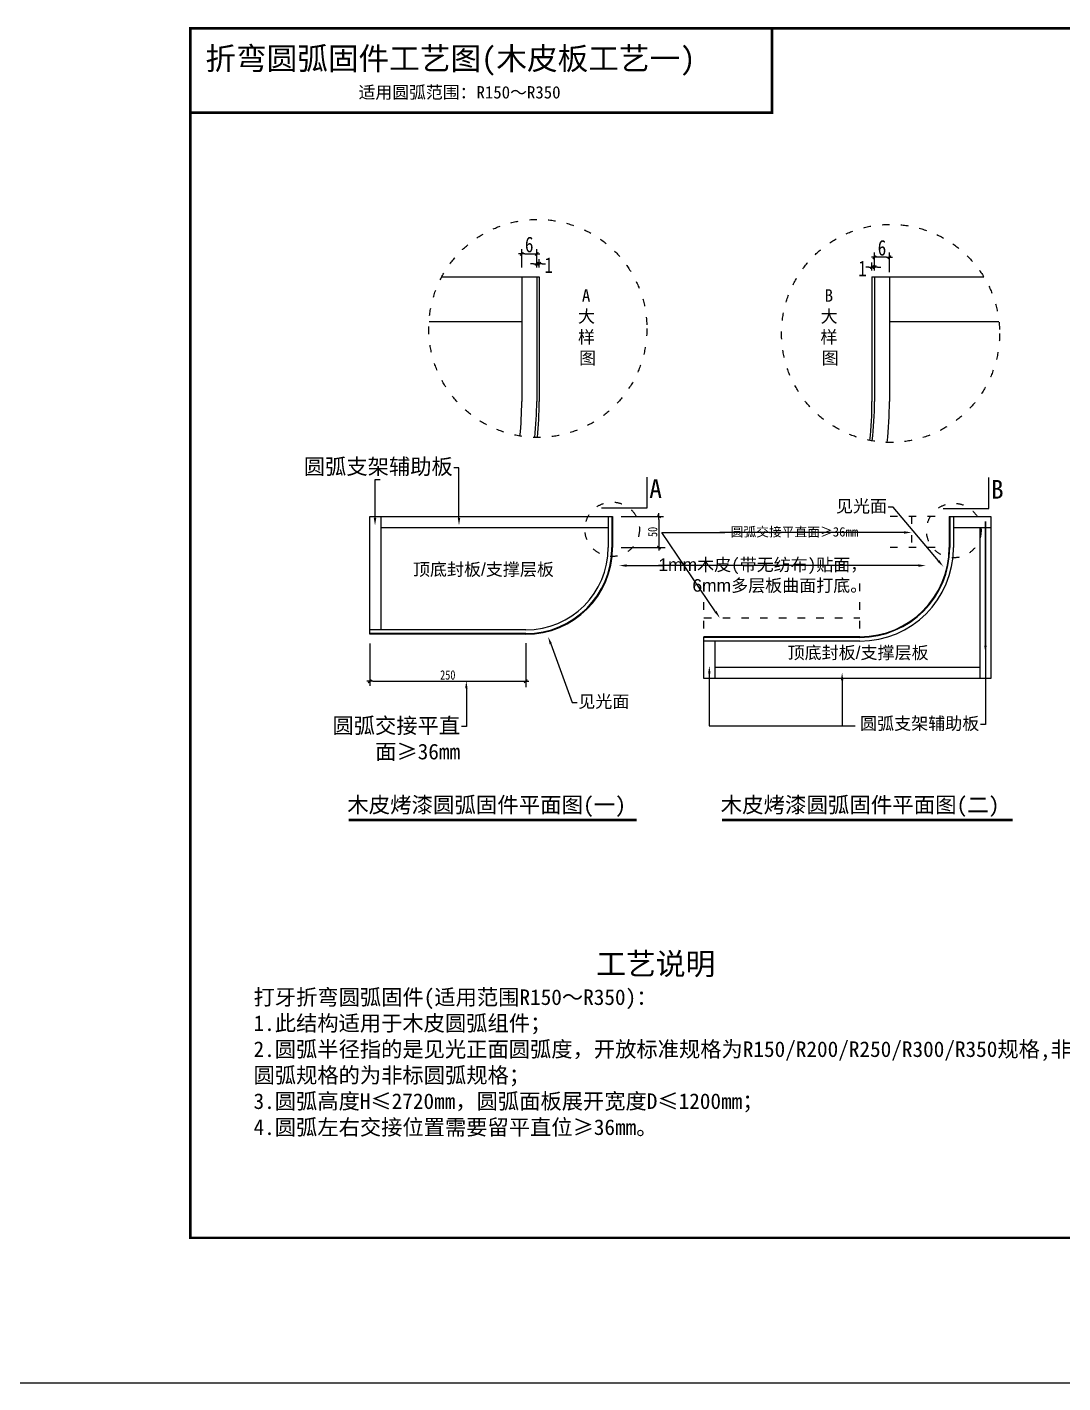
# Model space of a CAD drawing. Header units: millimetres. Extents: x 1116 to 19180, y 5378 to 16725.
# Drawn here: x 9721 to 11381, y 11246 to 13419 of the extents above; entities that cross this region are included whole.
import ezdxf
from ezdxf import colors
from ezdxf.entities.mleader import LeaderData, LeaderLine
from ezdxf.math import Vec2, Vec3

# ---------------------------------------------------------------- set-up
doc = ezdxf.new("R2010")
doc.units = ezdxf.units.MM
doc.linetypes.add('$0$ACAD_ISO03W100', pattern=[30, 12, -18])
doc.layers.add('YQ_TITLE', color=6, linetype='Continuous')
doc.layers.add('常用', color=7, linetype='Continuous', lineweight=30)
doc.styles.get("Standard").update_dxf_attribs({"font": 'arial.ttf'})
doc.styles.add('YQ_DIM', font='simfang.ttf', dxfattribs={"width": 0.8})
doc.styles.add('YQ_TITLE', font='simhei.ttf')
doc.dimstyles.new('yq5', dxfattribs={"dimscale": 5, "dimtxt": 3, "dimasz": 1, "dimexe": 1.5, "dimexo": 3, "dimgap": 0.5, "dimtad": 1, "dimdec": 1, "dimdsep": 46, "dimtxsty": 'YQ_DIM', "dimblk": 'YQTICK', "dimcen": 0, "dimclrd": 256, "dimclre": 256, "dimclrt": 7, "dimadec": 1, "dimazin": 2, "dimtfac": 1, "dimtdec": 1, "dimtix": 1, "dimtmove": 2, "dimatfit": 2, "dimfxl": 0, "dimtolj": 1, "dimtzin": 0, "dimarcsym": 0})

# ---------------------------------------------------------------- blocks, each defined once
blk = doc.blocks.new('YQTICK')
blk.add_line((-1, 0), (1, 0))
at = {"const_width": 0.4}
blk.add_lwpolyline([(0.53, 0.53), (-0.53, -0.53)], dxfattribs=at)
blk = doc.blocks.new('*D63')
at = {"lineweight": -2, "transparency": 16777216}
for p, q in [((10673.2, 12635.3), (10741.2, 12635.3)), ((10733.7, 12630.3), (10733.7, 12590.3)), ((10673.2, 12585.3), (10741.2, 12585.3))]:
    blk.add_line(p, q, dxfattribs=at)
at = {"layer": 'Defpoints', "color": 0, "transparency": 16777216}
for p in [(10658.2, 12635.3), (10658.2, 12585.3), (10733.7, 12585.3)]:
    blk.add_point(p, dxfattribs=at)
at = {"lineweight": -2, "transparency": 16777216, "xscale": 5, "yscale": 5, "zscale": 5}
for p, rotation in [((10733.7, 12635.3), 90), ((10733.7, 12585.3), 270)]:
    blk.add_blockref('YQTICK', p, dxfattribs=dict(at, rotation=rotation))
at = {"color": 7, "transparency": 16777216, "insert": (10723.6, 12610.3), "char_height": 15, "attachment_point": 5, "rotation": 90, "style": 'YQ_DIM'}
blk.add_mtext('\\A1;50', dxfattribs=at)
blk = doc.blocks.new('*D91')
at = {"lineweight": -2, "transparency": 16777216}
for p, q in [((10270.2, 12431.3), (10270.2, 12363.4)), ((10520.2, 12432.3), (10520.2, 12363.4)), ((10275.2, 12370.9), (10515.2, 12370.9))]:
    blk.add_line(p, q, dxfattribs=at)
at = {"layer": 'Defpoints', "color": 0, "transparency": 16777216}
for p in [(10270.2, 12446.3), (10520.2, 12447.3), (10520.2, 12370.9)]:
    blk.add_point(p, dxfattribs=at)
at = {"lineweight": -2, "transparency": 16777216, "xscale": 5, "yscale": 5, "zscale": 5, "rotation": 180}
blk.add_blockref('YQTICK', (10270.2, 12370.9), dxfattribs=at)
at = {"lineweight": -2, "transparency": 16777216, "xscale": 5, "yscale": 5, "zscale": 5}
blk.add_blockref('YQTICK', (10520.2, 12370.9), dxfattribs=at)
at = {"color": 7, "transparency": 16777216, "insert": (10395.2, 12381), "char_height": 15, "attachment_point": 5, "style": 'YQ_DIM'}
blk.add_mtext('\\A1;250', dxfattribs=at)
blk = doc.blocks.new('*D101')
at = {"lineweight": -2, "transparency": 16777216}
for p, q in [((10513.7, 13034.4), (10513.7, 13063.3)), ((10537.7, 13034.4), (10537.7, 13063.3)), ((10518.7, 13055.8), (10532.7, 13055.8))]:
    blk.add_line(p, q, dxfattribs=at)
at = {"layer": 'Defpoints', "color": 0, "transparency": 16777216}
for p in [(10537.7, 13055.8), (10513.7, 13019.4), (10537.7, 13019.4)]:
    blk.add_point(p, dxfattribs=at)
at = {"lineweight": -2, "transparency": 16777216, "xscale": 5, "yscale": 5, "zscale": 5, "rotation": 180}
blk.add_blockref('YQTICK', (10513.7, 13055.8), dxfattribs=at)
at = {"lineweight": -2, "transparency": 16777216, "xscale": 5, "yscale": 5, "zscale": 5}
blk.add_blockref('YQTICK', (10537.7, 13055.8), dxfattribs=at)
at = {"color": 7, "transparency": 16777216, "insert": (10525.7, 13070.9), "char_height": 15, "attachment_point": 5, "style": 'YQ_DIM'}
blk.add_mtext('\\A1;{\\H1.66667x;6}', dxfattribs=at)
blk = doc.blocks.new('*D102')
at = {"lineweight": -2, "transparency": 16777216}
for p, q in [((10532.7, 13040.2), (10527.7, 13040.2)), ((10537.7, 13034.4), (10537.7, 13047.7)), ((10537.7, 13040.2), (10541.7, 13040.2)), ((10541.7, 13034.4), (10541.7, 13047.7)), ((10546.7, 13040.2), (10551.7, 13040.2))]:
    blk.add_line(p, q, dxfattribs=at)
at = {"layer": 'Defpoints', "color": 0, "transparency": 16777216}
for p in [(10541.7, 13040.2), (10537.7, 13019.4), (10541.7, 13019.4)]:
    blk.add_point(p, dxfattribs=at)
at = {"lineweight": -2, "transparency": 16777216, "xscale": 5, "yscale": 5, "zscale": 5}
blk.add_blockref('YQTICK', (10537.7, 13040.2), dxfattribs=at)
at = {"lineweight": -2, "transparency": 16777216, "xscale": 5, "yscale": 5, "zscale": 5, "rotation": 180}
blk.add_blockref('YQTICK', (10541.7, 13040.2), dxfattribs=at)
at = {"color": 7, "transparency": 16777216, "insert": (10557, 13037.9), "char_height": 15, "attachment_point": 5, "style": 'YQ_DIM'}
blk.add_mtext('\\A1;{\\H1.66667x;1}', dxfattribs=at)
blk = doc.blocks.new('*D69')
at = {"lineweight": -2, "transparency": 16777216}
for p, q in [((11079.2, 13029.1), (11079.2, 13058)), ((11098.2, 13050.5), (11084.2, 13050.5)), ((11103.2, 13026.5), (11103.2, 13058))]:
    blk.add_line(p, q, dxfattribs=at)
at = {"layer": 'Defpoints', "color": 0, "transparency": 16777216}
for p in [(11079.2, 13050.5), (11079.2, 13014.1), (11103.2, 13011.5)]:
    blk.add_point(p, dxfattribs=at)
at = {"lineweight": -2, "transparency": 16777216, "xscale": 5, "yscale": 5, "zscale": 5, "rotation": 180}
blk.add_blockref('YQTICK', (11079.2, 13050.5), dxfattribs=at)
at = {"lineweight": -2, "transparency": 16777216, "xscale": 5, "yscale": 5, "zscale": 5}
blk.add_blockref('YQTICK', (11103.2, 13050.5), dxfattribs=at)
at = {"color": 7, "transparency": 16777216, "insert": (11091.2, 13065.6), "char_height": 15, "attachment_point": 5, "style": 'YQ_DIM'}
blk.add_mtext('\\A1;{\\H1.66667x;6}', dxfattribs=at)
blk = doc.blocks.new('*D70')
at = {"lineweight": -2, "transparency": 16777216}
for p, q in [((11075.2, 13029.1), (11075.2, 13042.3)), ((11079.2, 13029.1), (11079.2, 13042.3)), ((11070.2, 13034.8), (11065.2, 13034.8)), ((11079.2, 13034.8), (11075.2, 13034.8)), ((11084.2, 13034.8), (11089.2, 13034.8))]:
    blk.add_line(p, q, dxfattribs=at)
at = {"layer": 'Defpoints', "color": 0, "transparency": 16777216}
for p in [(11075.2, 13034.8), (11075.2, 13014.1), (11079.2, 13014.1)]:
    blk.add_point(p, dxfattribs=at)
at = {"lineweight": -2, "transparency": 16777216, "xscale": 5, "yscale": 5, "zscale": 5}
blk.add_blockref('YQTICK', (11075.2, 13034.8), dxfattribs=at)
at = {"lineweight": -2, "transparency": 16777216, "xscale": 5, "yscale": 5, "zscale": 5, "rotation": 180}
blk.add_blockref('YQTICK', (11079.2, 13034.8), dxfattribs=at)
at = {"color": 7, "transparency": 16777216, "insert": (11059.9, 13032.6), "char_height": 15, "attachment_point": 5, "style": 'YQ_DIM'}
blk.add_mtext('\\A1;{\\H1.66667x;1}', dxfattribs=at)

msp = doc.modelspace()

# ---------------------------------------------------------------- linework, layer by layer
for p, q in [((10385.71, 13019.39), (10541.73, 13019.39)), ((10513.73, 13019.39), (10513.73, 12819.39)), ((10537.73, 13019.39), (10537.73, 12819.39)), ((10541.73, 13019.39), (10541.73, 12819.39)), ((11075.2, 13019.39), (11254.25, 13019.39)), ((11075.2, 13019.39), (11075.2, 12819.39)), ((11079.2, 13019.39), (11079.2, 12819.39)), ((11103.2, 13019.39), (11103.2, 12819.39)), ((10365.11, 12947.39), (10513.73, 12947.39)), ((11103.2, 12947.39), (11278.7, 12947.39)), ((10270.23, 12635.3), (10659.23, 12635.3)), ((10270.23, 12446.3), (10270.23, 12635.3)), ((10288.23, 12453.3), (10288.23, 12635.3)), ((10652.23, 12635.3), (10652.23, 12585.3)), ((10658.23, 12635.3), (10658.23, 12585.3)), ((10659.23, 12635.3), (10659.23, 12585.3)), ((11198.88, 12635.3), (11265.88, 12635.3)), ((11198.88, 12635.3), (11198.88, 12585.3)), ((11199.88, 12635.3), (11199.88, 12585.3)), ((11205.88, 12635.3), (11205.88, 12585.3)), ((11265.88, 12635.3), (11265.88, 12375.3)), ((10288.23, 12617.3), (10652.23, 12617.3)), ((11205.88, 12617.3), (11265.88, 12617.3)), ((11247.88, 12617.3), (11247.88, 12375.3)), ((10685.23, 12585.3), (10743.8, 12585.3)), ((10520.23, 12453.3), (10270.23, 12453.3)), ((10520.23, 12447.3), (10270.23, 12447.3)), ((10520.23, 12446.3), (10270.23, 12446.3)), ((11055.88, 12442.3), (10805.88, 12442.3)), ((10805.88, 12375.3), (10805.88, 12442.3)), ((11055.88, 12441.3), (10805.88, 12441.3)), ((11055.88, 12435.3), (10805.88, 12435.3)), ((10823.88, 12375.3), (10823.88, 12435.3)), ((10520.23, 12420.3), (10520.23, 12361.74)), ((11247.88, 12393.3), (10823.88, 12393.3)), ((11265.88, 12375.3), (10805.88, 12375.3)), ((1115.77, 11246.44), (19180.15, 11246.44))]:
    msp.add_line(p, q)
at = {"color": 3, "lineweight": -3}
for p, q in [((10714.75, 12649.06), (10714.75, 12698.31)), ((11262.4, 12648.08), (11262.4, 12697.33)), ((10641.58, 12649.06), (10714.75, 12649.06)), ((11189.22, 12648.08), (11262.4, 12648.08))]:
    msp.add_line(p, q, dxfattribs=at)
at = {"linetype": '$0$ACAD_ISO03W100'}
for p, q in [((11176.21, 12635.3), (11101.21, 12635.3)), ((11138.71, 12635.3), (11138.71, 12585.3)), ((11176.21, 12585.3), (11101.21, 12585.3)), ((10805.88, 12455.62), (10805.88, 12529.53)), ((11055.88, 12455.62), (11055.88, 12529.53)), ((10805.88, 12472.46), (11055.88, 12472.46))]:
    msp.add_line(p, q, dxfattribs=at)
for centre, radius in [((10539.51, 12936.45), 174.74), ((11104.98, 12928.53), 174.74), ((10658.68, 12614.57), 43.69), ((11206.33, 12612.59), 43.69)]:
    msp.add_circle(centre, radius, dxfattribs=at)
for centre, radius, start in [((9985.73, 12819.39), 528, 353.98669), ((9985.73, 12819.39), 552, 354.00855), ((9985.73, 12819.39), 556, 354.04517), ((10503.2, 12819.39), 572, 353.73566), ((10503.2, 12819.39), 576, 353.70763), ((10503.2, 12819.39), 600, 353.73139), ((10520.23, 12585.3), 132, 270), ((10520.23, 12585.3), 138, 270), ((10520.23, 12585.3), 139, 270), ((11055.88, 12585.3), 150, 270), ((11055.88, 12585.3), 144, 270), ((11055.88, 12585.3), 143, 270)]:
    msp.add_arc(centre, radius, start, 0)
at = {"layer": 'YQ_TITLE', "const_width": 4.48}
for points in [[(10236.12, 12148.54), (10698.06, 12148.54)], [(10834.78, 12148.54), (11300.85, 12148.54)]]:
    msp.add_lwpolyline(points, dxfattribs=at)
at = {"layer": '常用', "lineweight": -3, "const_width": 4.16}
msp.add_lwpolyline([(12655.67, 11750.98), (11507.68, 11750.98), (11507.68, 11478.92), (9982.67, 11478.92), (9982.67, 13417.35), (12655.67, 13417.35), (12655.67, 11478.92), (11507.68, 11478.92)], dxfattribs=at)
msp.add_lwpolyline([(9982.67, 13417.35), (10914.73, 13417.35), (10914.73, 13282.44), (9982.67, 13282.44)], close=True, dxfattribs=at)

# ---------------------------------------------------------------- texts
at = {"attachment_point": 1}
for s, width, insert, char_height in [('\\pi5.44113;{\\fSimSun|b0|i0|c0|p2;A\\P\\pi-0.70412;\\fSimSun|b0|i0|c134|p2;大\\P\\pi-0.87172;样\\P\\pi1.08359;图}', 24.4018, (10604.7, 12999.27), 20), ('\\pi5.77632;{\\fSimSun|b0|i0|c0|p2;B\\P\\pi-0.70412;\\fSimSun|b0|i0|c134|p2;大\\P\\pi-0.87172;样\\P\\pi1.08359;图}', 24.4018, (10993.47, 12999.27), 20), ('{\\fSimSun|b0|i0|c134|p2;顶底封板}/{\\fSimSun|b0|i0|c134|p2;支撑层板}', 245.6215, (10339.29, 12560.31), 20), ('{\\fSimSun|b0|i0|c134|p2;顶底封板}/{\\fSimSun|b0|i0|c134|p2;支撑层板}', 245.6215, (10939.93, 12426.89), 20), ('\\pi549.3115;{\\fSimHei|b0|i0|c134|p49;\\H1.4x;工艺说明\\P\\pi0;\\H0.71429x;打牙折弯圆弧固件(适用范围R150～R350)：\\P1.\\H0.99999x;此结构适用于木皮圆弧组件；\\P\\fSimHei|b0|i0|c0|p49;2.\\fSimHei|b0|i0|c134|p49;圆弧半径指的是见光正面圆弧度，开放标准规格为R150/R200/R250/R300/R350规格\\fSimHei|b0|i0|c0|p49;,\\fSimHei|b0|i0|c134|p49;非此圆弧规格的为非标圆弧规格；\\P\\fSimHei|b0|i0|c0|p49;3.\\fSimHei|b0|i0|c134|p49;圆弧高度H≤\\fSimHei|b0|i0|c0|p49;2\\fSimHei|b0|i0|c134|p49;720mm，圆弧面板展开宽度D≤1200mm；\\P\\fSimHei|b0|i0|c0|p49;4.\\fSimHei|b0|i0|c134|p49;圆弧左右交接位置需要留平直位≥36mm。}', 1360.7043, (10083.81, 11935.51), 25)]:
    msp.add_mtext_dynamic_manual_height_columns(s, width=width, gutter_width=1750, heights=[0], dxfattribs=dict(at, insert=insert, char_height=char_height))
at = {"color": 3, "char_height": 30, "attachment_point": 1}
for s, insert in [('{\\fSimHei|b0|i0|c0|p49;A}', (10718.12, 12694.62)), ('{\\fSimHei|b0|i0|c0|p49;B}', (11265.77, 12693.64))]:
    msp.add_mtext_dynamic_manual_height_columns(s, width=36.1367, gutter_width=1750, heights=[0], dxfattribs=dict(at, insert=insert))
at = {"layer": 'YQ_TITLE', "style": 'YQ_TITLE'}
for s, height, p in [('折弯圆弧固件工艺图(木皮板工艺一)', 36, (10006.64, 13351.15)), ('适用圆弧范围：R150～R350', 19.8, (10252.12, 13305.03)), ('木皮烤漆圆弧固件平面图(一)', 25.2, (10234, 12160.29)), ('木皮烤漆圆弧固件平面图(二)', 25.2, (10832.66, 12160.29))]:
    msp.add_text(s, height=height, dxfattribs=at).set_placement(p)

# ---------------------------------------------------------------- dimensions: what is measured, and where the dimension line sits
dim = msp.add_linear_dim(base=(10537.73, 13055.78), p1=(10513.73, 13019.39), p2=(10537.73, 13019.39), text='{\\H1.66667x;6}', dimstyle='yq5')
dim.commit()
dim.dimension.update_dxf_attribs({"geometry": '*D101', "text_midpoint": (10525.73, 13070.93)})
dim = msp.add_linear_dim(base=(11079.2, 13050.47), p1=(11103.2, 13011.49), p2=(11079.2, 13014.07), angle=180, text='{\\H1.66667x;6}', dimstyle='yq5')
dim.commit()
dim.dimension.update_dxf_attribs({"geometry": '*D69', "text_midpoint": (11091.2, 13065.61)})
dim = msp.add_linear_dim(base=(10541.73, 13040.16), p1=(10537.73, 13019.39), p2=(10541.73, 13019.39), text='{\\H1.66667x;1}', dimstyle='yq5')
dim.commit()
dim.dimension.update_dxf_attribs({"geometry": '*D102', "text_midpoint": (10556.99, 13037.9), "dimtype": 160})
dim = msp.add_linear_dim(base=(11075.2, 13034.85), p1=(11079.2, 13014.07), p2=(11075.2, 13014.07), angle=180, text='{\\H1.66667x;1}', dimstyle='yq5')
dim.commit()
dim.dimension.update_dxf_attribs({"geometry": '*D70', "text_midpoint": (11059.94, 13032.59), "dimtype": 160})
dim = msp.add_linear_dim(base=(10733.67, 12585.3), p1=(10658.23, 12635.3), p2=(10658.23, 12585.3), angle=90, dimstyle='yq5')
dim.commit()
dim.dimension.update_dxf_attribs({"geometry": '*D63', "text_midpoint": (10723.59, 12610.3)})
dim = msp.add_linear_dim(base=(10520.23, 12370.92), p1=(10270.23, 12446.3), p2=(10520.23, 12447.3), dimstyle='yq5')
dim.commit()
dim.dimension.update_dxf_attribs({"geometry": '*D91', "text_midpoint": (10395.23, 12381.01)})

# ---------------------------------------------------------------- leaders
ml = msp.add_multileader_mtext('Standard')
ml.set_content('{\\fSimSun|b0|i0|c134|p2;圆弧支架辅助板}', color=256)
ml.set_leader_properties()
ml.build(insert=Vec2(0, 0))
ml.multileader.update_dxf_attribs({"arrow_head_size": 12})
ctx = ml.context
ctx.base_point, ctx.char_height, ctx.arrow_head_size, ctx.plane_origin = Vec3(10156.85, 12713.22), 25, 12, Vec3(10504.49, 12629.17)
ctx.text_align_type = 2
notes = []
notes.append((ctx, [(0, (1, 1, 0), (10413.13, 12713.22), (-1, 0), 8, [(1, [(10413.13, 12620.75)], 0, [])])]))
ctx.mtext.insert, ctx.mtext.alignment, ctx.mtext.flow_direction = Vec3(10403.13, 12727.61), 3, 5
ml = msp.add_multileader_mtext('Standard')
ml.set_content('', color=256)
ml.set_leader_properties()
ml.build(insert=Vec2(0, 0))
ml.multileader.update_dxf_attribs({"arrow_head_size": 12})
ctx = ml.context
ctx.base_point, ctx.char_height, ctx.arrow_head_size, ctx.plane_origin = Vec3(10286.53, 12694.51), 20, 12, Vec3(10278.53, 12608.1)
notes.append((ctx, [(0, (1, 1, 0), (10278.53, 12694.51), (1, 0), 8, [(0, [(10278.53, 12620.55)], 0, [])])]))
ctx.mtext.insert, ctx.mtext.flow_direction = Vec3(10288.53, 12704.51), 5
ml = msp.add_multileader_mtext('Standard')
ml.set_content('{\\fSimSun|b0|i0|c134|p2;见光面}', color=256)
ml.set_leader_properties()
ml.build(insert=Vec2(0, 0))
ml.multileader.update_dxf_attribs({"arrow_head_size": 12})
ctx = ml.context
ctx.base_point, ctx.char_height, ctx.arrow_head_size, ctx.plane_origin = Vec3(11014.29, 12650.28), 20, 12, Vec3(11139.66, 12569.39)
ctx.text_align_type = 2
notes.append((ctx, [(0, (1, 1, 0), (11109.31, 12650.28), (-1, 0), 8, [(0, [(11189.46, 12554.71)], 0, [])])]))
ctx.mtext.insert, ctx.mtext.alignment, ctx.mtext.flow_direction = Vec3(11099.31, 12661.74), 3, 5
at = {"linetype": '$0$ACAD_ISO03W100'}
ml = msp.add_multileader_mtext('Standard', dxfattribs=at)
ml.set_content('{\\fSimSun|b0|i0|c134|p2;\\C256;圆弧支架辅助板}', color=256)
ml.set_leader_properties()
ml.build(insert=Vec2(0, 0))
ml.multileader.update_dxf_attribs({"arrow_head_size": 12})
ctx = ml.context
ctx.base_point, ctx.char_height, ctx.arrow_head_size, ctx.plane_origin = Vec3(11049.67, 12301.8), 20, 12, Vec3(11257.09, 12416.01)
ctx.text_align_type = 2
notes.append((ctx, [(0, (1, 1, 0), (11257.09, 12301.8), (-1, 0), 8, [(1, [(11257.09, 12416.01), (11257.09, 12627.31)], 0, [])])]))
ctx.mtext.insert, ctx.mtext.alignment, ctx.mtext.flow_direction = Vec3(11247.09, 12313.31), 3, 5
ml = msp.add_multileader_mtext('Standard', dxfattribs=at)
ml.set_content('{\\fSimSun|b0|i0|c134|p2;圆弧交接平直面≥36mm}', color=256)
ml.set_leader_properties()
ml.build(insert=Vec2(0, 0))
ml.multileader.update_dxf_attribs({"arrow_head_size": 12})
ctx = ml.context
ctx.base_point, ctx.char_height, ctx.arrow_head_size, ctx.plane_origin = Vec3(10839.27, 12609.49), 15, 12, Vec3(11145.41, 12609.49)
ctx.text_align_type = 2
notes.append((ctx, [(1, (1, 1, 0), (10831.27, 12609.49), (1, 0), 8, [(0, [(11138.71, 12609.49)], 0, []), (2, [(10831.27, 12472.46), (10738.06, 12609.49)], 0, [])])]))
ctx.mtext.insert, ctx.mtext.alignment, ctx.mtext.flow_direction = Vec3(11053.12, 12617.99), 3, 5
ml = msp.add_multileader_mtext('Standard')
ml.set_content('1mm{\\fSimSun|b0|i0|c134|p2;木皮(带无纺布)贴面，\\P}6mm{\\fSimSun|b0|i0|c134|p2;多层板曲面打底。}', color=256)
ml.set_leader_properties()
ml.build(insert=Vec2(0, 0))
ml.multileader.update_dxf_attribs({"arrow_head_size": 12})
ctx = ml.context
ctx.base_point, ctx.char_height, ctx.arrow_head_size, ctx.plane_origin = Vec3(10741.22, 12556.4), 20, 12, Vec3(11145.41, 12556.4)
ctx.text_align_type = 2
notes.append((ctx, [(1, (1, 1, 0), (10733.22, 12556.4), (1, 0), 8, [(0, [(11161.68, 12556.4)], 0, []), (1, [(10669.68, 12556.4)], 0, [])])]))
ctx.mtext.insert, ctx.mtext.alignment, ctx.mtext.flow_direction = Vec3(11067.62, 12567.91), 3, 5
ml = msp.add_multileader_mtext('Standard')
ml.set_content('{\\fSimSun|b0|i0|c134|p2;见光面}', color=256)
ml.set_leader_properties()
ml.build(insert=Vec2(0, 0))
ml.multileader.update_dxf_attribs({"arrow_head_size": 12})
ctx = ml.context
ctx.base_point, ctx.char_height, ctx.arrow_head_size, ctx.plane_origin = Vec3(10602.37, 12337.18), 20, 12, Vec3(10566.03, 12414.85)
notes.append((ctx, [(0, (1, 1, 0), (10594.37, 12337.18), (1, 0), 8, [(0, [(10556.12, 12442.16)], 0, [])])]))
ctx.mtext.insert, ctx.mtext.flow_direction = Vec3(10604.37, 12348.63), 5
ml = msp.add_multileader_mtext('Standard', dxfattribs=at)
ml.set_content('', color=256)
ml.set_leader_properties()
ml.build(insert=Vec2(0, 0))
ml.multileader.update_dxf_attribs({"arrow_head_size": 12})
ctx = ml.context
ctx.base_point, ctx.char_height, ctx.arrow_head_size, ctx.plane_origin = Vec3(11048.03, 12299.67), 20, 12, Vec3(10814.41, 12395.55)
notes.append((ctx, [(0, (1, 1, 0), (10814.41, 12299.67), (1, 0), 233.62, [(0, [(10814.41, 12395.55)], 0, [])])]))
ctx.mtext.insert, ctx.mtext.flow_direction = Vec3(11050.03, 12309.67), 5
ml = msp.add_multileader_mtext('Standard')
ml.set_content('{\\fSimSun|b0|i0|c134|p2;圆弧交接平直面≥36mm}', color=256)
ml.set_leader_properties()
ml.build(insert=Vec2(0, 0))
ml.multileader.update_dxf_attribs({"arrow_head_size": 12})
ctx = ml.context
ctx.base_point, ctx.char_height, ctx.arrow_head_size, ctx.plane_origin = Vec3(10235.98, 12298.27), 25, 12, Vec3(10507.23, 12298.27)
ctx.text_align_type = 2
notes.append((ctx, [(0, (1, 1, 0), (10424.94, 12298.27), (-1, 0), 8, [(0, [(10424.94, 12371.46)], 0, [])])]))
ctx.mtext.insert, ctx.mtext.width, ctx.mtext.alignment, ctx.mtext.flow_direction = Vec3(10414.94, 12312.45), 205.1398, 3, 5
ml = msp.add_multileader_mtext('Standard', dxfattribs=at)
ml.set_content('', color=256)
ml.set_leader_properties()
ml.build(insert=Vec2(0, 0))
ml.multileader.update_dxf_attribs({"arrow_head_size": 12})
ctx = ml.context
ctx.base_point, ctx.char_height, ctx.arrow_head_size, ctx.plane_origin = Vec3(11035.28, 12299.67), 20, 12, Vec3(11027.28, 12384.67)
notes.append((ctx, [(0, (1, 1, 0), (11027.28, 12299.67), (1, 0), 8, [(0, [(11027.28, 12384.67)], 0, [])])]))
ctx.mtext.insert, ctx.mtext.flow_direction = Vec3(11037.28, 12309.67), 5
for ctx, leaders in notes:
    for number, flags, end, landing, length, lines in leaders:
        leader = LeaderData()
        leader.index, (leader.has_last_leader_line, leader.has_dogleg_vector, leader.attachment_direction) = number, flags
        leader.last_leader_point, leader.dogleg_vector, leader.dogleg_length = Vec3(end), Vec3(landing), length
        for number, points, colour, breaks in lines:
            line = LeaderLine()
            line.index, line.vertices, line.color, line.breaks = number, Vec3.list(points), colors.encode_raw_color(colour), breaks
            leader.lines.append(line)
        ctx.leaders.append(leader)

doc.saveas('drawing.dxf')
